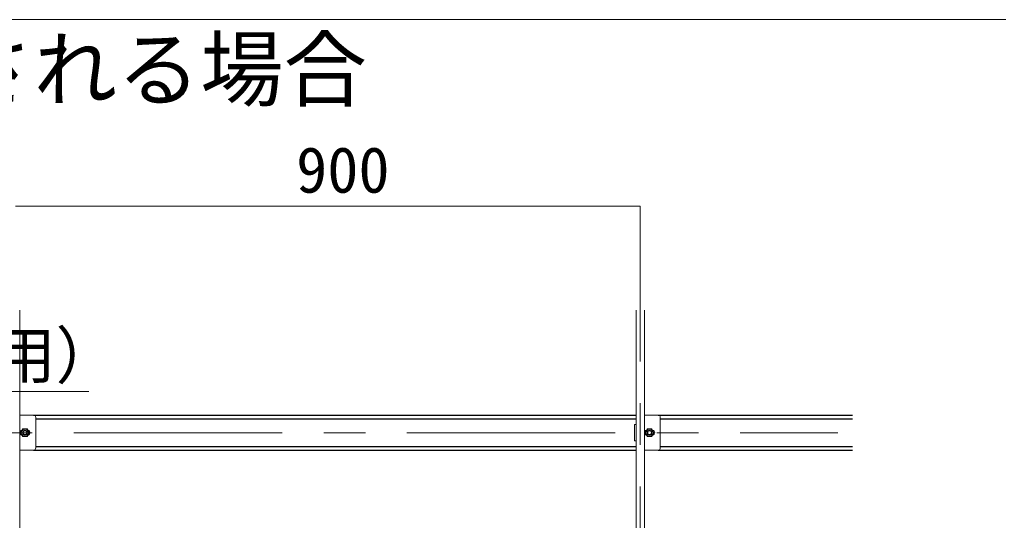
# Model space of a CAD drawing. Units: millimetres on the paper, enlarged 40 times, with parts at other scales. Extents: x -7800 to 7800, y -5578 to 5485.
# Drawn here: x 5100 to 6040, y 1961 to 2442 of the extents above; entities that cross this region are included whole.
import ezdxf
from ezdxf.enums import TextEntityAlignment as Align

# ---------------------------------------------------------------- set-up
doc = ezdxf.new("R2010")
doc.units = ezdxf.units.MM
doc.header["$LTSCALE"] = 40
doc.linetypes.add('CHAIN1', pattern=[8, 5, -1, 1, -1])
doc.linetypes.add('DASHED1', pattern=[1.8, 1.2, -0.6])
for name, color, linetype, lineweight in [('5-0_中心線', 4, 'CHAIN1', 9), ('5-2_野縁受け', 3, 'Continuous', 18), ('5-3_野縁', 2, 'Continuous', 25), ('5-5_寸法', 7, 'Continuous', 9), ('5-6_文字', 7, 'Continuous', 18), ('5-A_クリップ', 7, 'Continuous', 18), ('5-B_ビス', 7, 'Continuous', 18), ('F-2_太線１', 3, 'Continuous', 18)]:
    doc.layers.add(name, color=color, linetype=linetype, lineweight=lineweight)
doc.styles.add('ＭＳ ゴシック', font='')
doc.styles.get('ＭＳ ゴシック').set_extended_font_data('MS Gothic')

msp = doc.modelspace()

# ---------------------------------------------------------------- linework, layer by layer
at = {"layer": '5-0_中心線'}
for p, q in [((5695.84, 513.54), (5695.84, 2262.87)), ((4191.84, 2045.21), (5885.84, 2045.21))]:
    msp.add_line(p, q, dxfattribs=at)
at = {"layer": '5-2_野縁受け'}
for p, q in [((5099.84, 2162.87), (5099.84, 1948.21)), ((5691.84, 2162.87), (5691.84, 1948.21)), ((5699.84, 2162.87), (5699.84, 1948.21))]:
    msp.add_line(p, q, dxfattribs=at)
at = {"layer": '5-3_野縁'}
for p, q in [((5113.17, 2061.87), (5691.84, 2061.87)), ((5713.17, 2061.87), (5899.84, 2061.87)), ((5115.17, 2058.54), (5691.84, 2058.54)), ((5715.17, 2058.54), (5899.84, 2058.54)), ((5115.17, 2031.87), (5691.84, 2031.87)), ((5715.17, 2031.87), (5899.84, 2031.87)), ((5113.17, 2028.54), (5691.84, 2028.54)), ((5713.17, 2028.54), (5899.84, 2028.54))]:
    msp.add_line(p, q, dxfattribs=at)
at = {"layer": '5-5_寸法', "color": 4}
msp.add_line((5095.84, 2262.87), (5695.84, 2262.87), dxfattribs=at)
at = {"layer": '5-6_文字'}
msp.add_line((4564.62, 2084.66), (5166.11, 2084.66), dxfattribs=at)
at = {"layer": '5-A_クリップ'}
for p, q in [((5113.17, 2061.87), (5099.84, 2061.87)), ((5115.17, 2030.54), (5115.17, 2059.87)), ((5713.17, 2061.87), (5699.84, 2061.87)), ((5715.17, 2030.54), (5715.17, 2059.87)), ((5115.17, 2059.02), (5115.17, 2031.39)), ((5690.31, 2053.21), (5691.84, 2053.21)), ((5690.31, 2037.21), (5690.31, 2053.21)), ((5715.17, 2059.02), (5715.17, 2031.39)), ((5691.84, 2037.21), (5690.31, 2037.21)), ((5099.84, 2028.54), (5113.17, 2028.54)), ((5699.84, 2028.54), (5713.17, 2028.54))]:
    msp.add_line(p, q, dxfattribs=at)
for centre, radius, start, end in [((5113.17, 2059.87), 2, 0, 90), ((5713.17, 2059.87), 2, 0, 90), ((5102.01, 2045.21), 2.17, 94.04304, 265.95748), ((5107.67, 2045.21), 2.17, 274.042, 85.95748), ((5702.01, 2045.21), 2.17, 94.04304, 265.95748), ((5707.67, 2045.21), 2.17, 274.042, 85.95748), ((5113.17, 2030.54), 2, 270, 0), ((5713.17, 2030.54), 2, 270, 0)]:
    msp.add_arc(centre, radius, start, end, dxfattribs=at)
at = {"layer": '5-B_ビス'}
for p, q in [((5100.61, 2045.21), (5102.72, 2048.87)), ((5102.72, 2041.54), (5100.61, 2045.21)), ((5102.72, 2048.87), (5106.96, 2048.87)), ((5106.96, 2041.54), (5102.72, 2041.54)), ((5106.96, 2048.87), (5109.07, 2045.21)), ((5109.07, 2045.21), (5106.96, 2041.54)), ((5700.61, 2045.21), (5702.72, 2048.87)), ((5702.72, 2041.54), (5700.61, 2045.21)), ((5702.72, 2048.87), (5706.96, 2048.87)), ((5706.96, 2041.54), (5702.72, 2041.54)), ((5706.96, 2048.87), (5709.07, 2045.21)), ((5709.07, 2045.21), (5706.96, 2041.54))]:
    msp.add_line(p, q, dxfattribs=at)
for centre, radius in [((5104.84, 2045.21), 3.49), ((5104.84, 2045.21), 2.33), ((5704.84, 2045.21), 3.49), ((5704.84, 2045.21), 2.33)]:
    msp.add_circle(centre, radius, dxfattribs=at)
at = {"layer": '5-B_ビス', "linetype": 'DASHED1'}
for centre in [(5104.84, 2045.21), (5704.84, 2045.21)]:
    msp.add_circle(centre, 1.83, dxfattribs=at)
at = {"layer": 'F-2_太線１'}
msp.add_line((78.17, 2442.06), (7638.17, 2442.06), dxfattribs=at)

# ---------------------------------------------------------------- texts
at = {"layer": '5-5_寸法', "style": 'ＭＳ ゴシック'}
msp.add_text('900', height=43.99, dxfattribs=at).set_placement((5365.34, 2262.54), align=Align.BOTTOM_LEFT)
at = {"layer": '5-6_文字', "color": 3, "style": 'ＭＳ ゴシック'}
msp.add_text('○斜め部材が野縁方向に配置される場合', height=58.65, dxfattribs=at).set_placement((3993.28, 2347.42), align=Align.BOTTOM_LEFT)
at = {"layer": '5-6_文字', "style": 'ＭＳ ゴシック'}
msp.add_text('：RPハンガー（C38用）', height=43.99, dxfattribs=at).set_placement((4564.62, 2084.33), align=Align.BOTTOM_LEFT)

doc.saveas('drawing.dxf')
